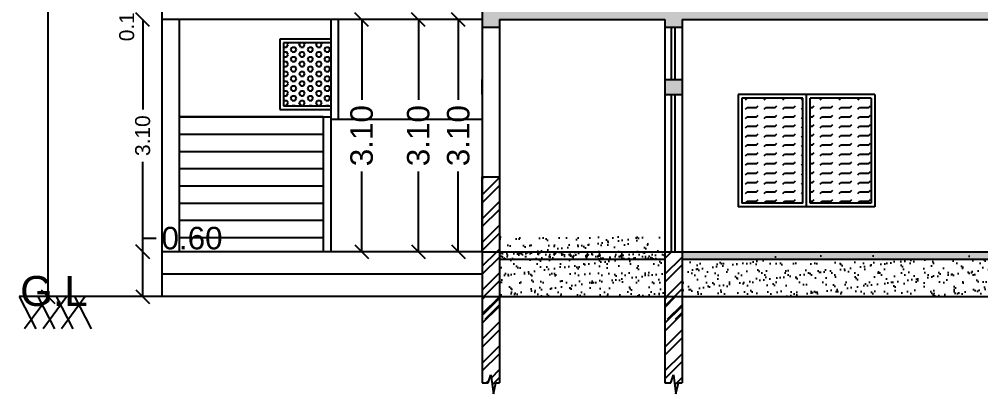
# Model space of a CAD drawing. Header units: metres. Extents: x 729 to 1050, y -308 to -82.
# Drawn here: x 785.68 to 798.53, y -120.58 to -115.58 of the extents above; entities that cross this region are included whole.
import ezdxf

# ---------------------------------------------------------------- set-up
doc = ezdxf.new("R2010")
doc.units = ezdxf.units.M
doc.header["$MEASUREMENT"] = 0
for name, color, linetype in [('BLK_1_FLR_0_REGULAR_ROOM_1', 117, 'Continuous'), ('BLK_1_FLR_0_REGULAR_ROOM_2', 7, 'Continuous'), ('BLK_1_FLR_0_REGULAR_ROOM_3', 7, 'Continuous'), ('BLK_1_HT_OF_BLDG', 7, 'Continuous'), ('BLK_1_PLINTH_HEIGHT', 7, 'Continuous')]:
    doc.layers.add(name, color=color, linetype=linetype)
doc.styles.get("Standard").update_dxf_attribs({"font": 'arial.ttf'})
doc.dimstyles.get("Standard").update_dxf_attribs({"dimtxt": 0.3, "dimasz": 0.18, "dimexe": 0.18, "dimexo": 0.0625, "dimgap": 0.09, "dimtad": 0, "dimtoh": 1, "dimzin": 0, "dimdsep": 46, "dimtxsty": 'Standard', "dimblk": 'OBLIQUE', "dimcen": 0.09, "dimse1": 1, "dimse2": 1, "dimclrd": 1, "dimclrt": 3, "dimadec": 0, "dimazin": 0, "dimtfac": 1, "dimtofl": 0, "dimtmove": 0, "dimatfit": 3, "dimfxl": 0, "dimtolj": 1, "dimtzin": 0, "dimarcsym": 0})
pattern_1 = [(37.5, (750.85423, -190.45694), (-0.00629934, 0.19268238), [0, -0.152, 0, -0.17, 0, -0.1625]), (7.5, (750.85423, -190.45694), (0.1769777, 0.2822146), [0, -0.082, 0, -0.137, 0, -0.0525]), (327.5, (750.73123, -190.45694), (0.3114142, 0.0005659), [0, -0.05, 0, -0.18, 0, -0.235]), (317.5, (750.73123, -190.45694), (0.3006127, 0.08776756), [0, -0.025, 0, -0.118, 0, -0.135])]
pattern_2 = [(45, (750.85423, -190.75694), (-0.159099, 0.159099), []), (45, (750.9603, -190.75694), (-0.159099, 0.159099), [])]
pattern_3 = [(45, (750.85423, -190.45694), (-0.159099, 0.159099), []), (45, (750.9603, -190.45694), (-0.159099, 0.159099), [])]
pattern_4 = [(50, (750.85423, -190.75694), (0.21517805, -0.01882564), [0.0225, -0.2475]), (355, (750.85423, -190.75694), (-0.0416254, 0.22565764), [0.018, -0.198]), (100.4514, (750.87216, -190.7585), (0.1735528, 0.20683186), [0.01912206, -0.21034263]), (46.1842, (750.85423, -190.69694), (0.3201723, -0.0496557), [0.03375, -0.37125]), (96.6356, (750.8809, -190.70107), (0.2803988, 0.2922354), [0.0286831, -0.3155139]), (351.1842, (750.85423, -190.69694), (0.2803986, 0.2922356), [0.027, -0.297]), (21, (750.88423, -190.71194), (0.1790721, -0.12078567), [0.0225, -0.2475]), (326, (750.88423, -190.71194), (0.0729946, 0.217545), [0.018, -0.198]), (71.4514, (750.89915, -190.722), (0.2520668, 0.09675915), [0.01912206, -0.21034263]), (37.5, (750.85423, -190.756936), (0.003647957, 0.099868156), [0, -0.1956, 0, -0.201, 0, -0.19875]), (7.5, (750.85423, -190.75694), (0.07892086, 0.11832351), [0, -0.1146, 0, -0.1911, 0, -0.07575]), (327.5, (750.78733, -190.756936), (0.16014673, -0.00676646), [0, -0.075, 0, -0.234, 0, -0.3105]), (317.5, (750.75733, -190.75694), (0.17495585, 0.0300315), [0, -0.0975, 0, -0.1554, 0, -0.2205])]
pattern_5 = [(0, (747.40671, -190.75694), (0, 0.125), [0.125, -0.125]), (45, (747.53171, -190.75694), (0, 0.125), [0.03125, -0.1142767, 0.03125, -0.1767767])]

# ---------------------------------------------------------------- blocks, each defined once
blk = doc.blocks.new('_Oblique')
at = {"color": 0, "linetype": 'ByBlock', "lineweight": -2}
blk.add_line((-0.5, -0.5), (0.5, 0.5), dxfattribs=at)
blk = doc.blocks.new('*D260')
at = {"color": 1, "lineweight": -2}
for p, q in [((787.331, -115.583), (787.331, -116.784)), ((787.331, -118.683), (787.331, -117.483))]:
    blk.add_line(p, q, dxfattribs=at)
at = {"layer": 'Defpoints', "color": 0}
for p in [(787.331, -115.583), (792.098, -115.583), (791.868, -118.683)]:
    blk.add_point(p, dxfattribs=at)
at = {"color": 1, "lineweight": -2, "xscale": 0.18, "yscale": 0.18, "zscale": 0.18}
for p, rotation in [((787.331, -115.583), 90), ((787.331, -118.683), 270)]:
    blk.add_blockref('_Oblique', p, dxfattribs=dict(at, rotation=rotation))
at = {"color": 3, "insert": (787.331, -117.133), "char_height": 0.2, "attachment_point": 5, "rotation": 90}
blk.add_mtext('\\A1;3.10', dxfattribs=at)
blk = doc.blocks.new('*D262')
at = {"layer": 'BLK_1_FLR_0_REGULAR_ROOM_1', "color": 1, "lineweight": -2}
for p, q in [((790.257, -115.583), (790.257, -116.654)), ((790.257, -118.683), (790.257, -117.612))]:
    blk.add_line(p, q, dxfattribs=at)
at = {"layer": 'Defpoints', "color": 0}
for p in [(790.257, -115.583), (790.42, -115.583), (790.42, -118.683)]:
    blk.add_point(p, dxfattribs=at)
at = {"layer": 'BLK_1_FLR_0_REGULAR_ROOM_1', "color": 1, "lineweight": -2, "xscale": 0.18, "yscale": 0.18, "zscale": 0.18}
for p, rotation in [((790.257, -115.583), 90), ((790.257, -118.683), 270)]:
    blk.add_blockref('_Oblique', p, dxfattribs=dict(at, rotation=rotation))
at = {"layer": 'BLK_1_FLR_0_REGULAR_ROOM_1', "color": 3, "insert": (790.257, -117.133), "char_height": 0.3, "attachment_point": 5, "rotation": 90}
blk.add_mtext('\\A1;3.10', dxfattribs=at)
blk = doc.blocks.new('*D263')
at = {"layer": 'BLK_1_FLR_0_REGULAR_ROOM_2', "color": 1, "lineweight": -2}
for p, q in [((791.014, -115.583), (791.014, -116.654)), ((791.014, -118.683), (791.014, -117.612))]:
    blk.add_line(p, q, dxfattribs=at)
at = {"layer": 'Defpoints', "color": 0}
for p in [(791.014, -115.583), (791.014, -115.583), (790.865, -118.683)]:
    blk.add_point(p, dxfattribs=at)
at = {"layer": 'BLK_1_FLR_0_REGULAR_ROOM_2', "color": 1, "lineweight": -2, "xscale": 0.18, "yscale": 0.18, "zscale": 0.18}
for p, rotation in [((791.014, -115.583), 90), ((791.014, -118.683), 270)]:
    blk.add_blockref('_Oblique', p, dxfattribs=dict(at, rotation=rotation))
at = {"layer": 'BLK_1_FLR_0_REGULAR_ROOM_2', "color": 3, "insert": (791.014, -117.133), "char_height": 0.3, "attachment_point": 5, "rotation": 90}
blk.add_mtext('\\A1;3.10', dxfattribs=at)
blk = doc.blocks.new('*D264')
at = {"layer": 'BLK_1_FLR_0_REGULAR_ROOM_3', "color": 1, "lineweight": -2}
for p, q in [((791.548, -115.583), (791.548, -116.654)), ((791.548, -118.683), (791.548, -117.612))]:
    blk.add_line(p, q, dxfattribs=at)
at = {"layer": 'Defpoints', "color": 0}
for p in [(791.548, -115.583), (791.548, -115.583), (791.548, -118.683)]:
    blk.add_point(p, dxfattribs=at)
at = {"layer": 'BLK_1_FLR_0_REGULAR_ROOM_3', "color": 1, "lineweight": -2, "xscale": 0.18, "yscale": 0.18, "zscale": 0.18}
for p, rotation in [((791.548, -115.583), 90), ((791.548, -118.683), 270)]:
    blk.add_blockref('_Oblique', p, dxfattribs=dict(at, rotation=rotation))
at = {"layer": 'BLK_1_FLR_0_REGULAR_ROOM_3', "color": 3, "insert": (791.548, -117.133), "char_height": 0.3, "attachment_point": 5, "rotation": 90}
blk.add_mtext('\\A1;3.10', dxfattribs=at)
blk = doc.blocks.new('*D270')
at = {"layer": 'BLK_1_PLINTH_HEIGHT', "color": 1, "lineweight": -2}
for p, q in [((787.331, -118.683), (787.331, -118.503)), ((787.331, -118.503), (787.511, -118.503)), ((787.331, -119.283), (787.331, -118.683))]:
    blk.add_line(p, q, dxfattribs=at)
at = {"layer": 'Defpoints', "color": 0}
for p in [(787.331, -118.683), (788.142, -118.683), (788.142, -119.283)]:
    blk.add_point(p, dxfattribs=at)
at = {"layer": 'BLK_1_PLINTH_HEIGHT', "color": 1, "lineweight": -2, "xscale": 0.18, "yscale": 0.18, "zscale": 0.18}
for p, rotation in [((787.331, -118.683), 90), ((787.331, -119.283), 270)]:
    blk.add_blockref('_Oblique', p, dxfattribs=dict(at, rotation=rotation))
at = {"layer": 'BLK_1_PLINTH_HEIGHT', "color": 3, "insert": (787.99, -118.503), "char_height": 0.3, "attachment_point": 5}
blk.add_mtext('\\A1;0.60', dxfattribs=at)
blk = doc.blocks.new('*D271')
at = {"layer": 'BLK_1_HT_OF_BLDG', "color": 1, "lineweight": -2}
for p, q in [((786.066, -109.083), (786.066, -113.602)), ((786.066, -119.283), (786.066, -114.765))]:
    blk.add_line(p, q, dxfattribs=at)
at = {"layer": 'Defpoints', "color": 0}
for p in [(786.066, -109.083), (788.806, -109.083), (788.488, -119.283)]:
    blk.add_point(p, dxfattribs=at)
at = {"layer": 'BLK_1_HT_OF_BLDG', "color": 1, "lineweight": -2, "xscale": 0.18, "yscale": 0.18, "zscale": 0.18}
for p, rotation in [((786.066, -109.083), 90), ((786.066, -119.283), 270)]:
    blk.add_blockref('_Oblique', p, dxfattribs=dict(at, rotation=rotation))
at = {"layer": 'BLK_1_HT_OF_BLDG', "color": 3, "insert": (786.066, -114.183), "char_height": 0.3, "attachment_point": 5, "rotation": 90}
blk.add_mtext('\\A1;10.20', dxfattribs=at)

msp = doc.modelspace()

# ---------------------------------------------------------------- hatches: boundary and pattern name
h = msp.add_hatch()
h.set_pattern_fill('AR-CONC', color=256, scale=0.03, style=0)
h.set_pattern_definition([(50, (794.51377, -116.49717), (0.215178, -0.0188256), [0.0225, -0.2475]), (355, (794.51377, -116.49717), (-0.0416254, 0.2256576), [0.018, -0.198]), (100.4514, (794.5317, -116.49874), (0.173553, 0.206832), [0.019122, -0.2103426]), (46.184, (794.51377, -116.43717), (0.320172, -0.049656), [0.03375, -0.37125]), (96.6356, (794.54045, -116.4413), (0.280399, 0.292235), [0.028683, -0.315514]), (351.184, (794.51377, -116.43717), (0.280399, 0.292236), [0.027, -0.297]), (21, (794.54377, -116.45217), (0.179072, -0.1207857), [0.0225, -0.2475]), (326, (794.54377, -116.45217), (0.0729946, 0.217545), [0.018, -0.198]), (71.4514, (794.5587, -116.46223), (0.252067, 0.096759), [0.019122, -0.2103426]), (37.5, (794.51377, -116.49717), (0.00364796, 0.09986816), [0, -0.1956, 0, -0.201, 0, -0.19875]), (7.5, (794.51377, -116.49717), (0.0789209, 0.1183235), [0, -0.1146, 0, -0.1911, 0, -0.07575]), (327.5, (794.44687, -116.49717), (0.1601467, -0.0067665), [0, -0.075, 0, -0.234, 0, -0.3105]), (317.5, (794.41687, -116.49717), (0.1749559, 0.0300315), [0, -0.0975, 0, -0.1554, 0, -0.2205])])
h.paths.add_polyline_path([(794.538, -116.383), (794.308, -116.383), (794.308, -116.583), (794.538, -116.583)])
h.paths.add_polyline_path([(791.868, -115.483), (791.868, -115.683), (792.098, -115.683), (792.098, -115.583), (794.308, -115.583), (794.308, -115.683), (794.538, -115.683), (794.538, -115.583), (801.311, -115.583), (801.311, -115.683), (801.541, -115.683), (801.541, -115.483)])
h = msp.add_hatch()
h.set_pattern_fill('HEX', color=256, scale=0.3, style=0)
h.set_pattern_definition([(0, (750.85423, -193.956936), (0, 0.064951905), [0.0375, -0.075]), (120, (750.85423, -193.956936), (-0.05625, -0.032475953), [0.0375, -0.075]), (60, (750.89173, -193.956936), (-0.05625, 0.032475953), [0.0375, -0.075])])
h.paths.add_polyline_path([(789.843, -115.894), (789.214, -115.894), (789.214, -116.57), (789.214, -116.733), (789.843, -116.733)])
h = msp.add_hatch()
h.set_pattern_fill('FLEX', color=256, scale=0.5, style=0)
h.set_pattern_definition(pattern_5)
h.paths.add_polyline_path([(795.338, -118.033), (796.151, -118.033), (796.151, -116.633), (795.338, -116.633)])
h = msp.add_hatch()
h.set_pattern_fill('FLEX', color=256, scale=0.5, style=0)
h.set_pattern_definition(pattern_5)
h.paths.add_polyline_path([(797.063, -118.033), (797.063, -116.633), (796.251, -116.633), (796.251, -118.033)])
h = msp.add_hatch()
h.set_pattern_fill('ANSI32', color=256, scale=0.6, style=0)
h.set_pattern_definition(pattern_2)
h.paths.add_polyline_path([(792.098, -117.683), (791.868, -117.683), (791.868, -118.683), (792.098, -118.683)])
h = msp.add_hatch()
h.set_pattern_fill('AR-SAND', color=256, scale=0.1, style=0)
h.set_pattern_definition(pattern_1)
h.paths.add_polyline_path([(792.098, -118.483), (792.098, -119.283), (794.308, -119.283), (794.308, -118.483)])
h = msp.add_hatch()
h.set_pattern_fill('ANSI32', color=256, scale=0.6, style=0)
h.set_pattern_definition(pattern_2)
h.paths.add_polyline_path([(792.098, -118.683), (791.868, -118.683), (791.868, -119.583), (792.098, -119.583)])
h = msp.add_hatch()
h.set_pattern_fill('AR-CONC', color=256, scale=0.03, style=0)
h.set_pattern_definition(pattern_4)
h.paths.add_polyline_path([(792.098, -118.683), (792.098, -118.783), (794.308, -118.783), (794.308, -118.683)])
h = msp.add_hatch()
h.set_pattern_fill('ANSI32', color=256, scale=0.6, style=0)
h.set_pattern_definition(pattern_2)
h.paths.add_polyline_path([(794.308, -119.583), (794.538, -119.583), (794.538, -118.683), (794.308, -118.683)])
h = msp.add_hatch()
h.set_pattern_fill('AR-SAND', color=256, scale=0.5, style=0)
h.set_pattern_definition([(37.5, (750.8542, -190.7569), (-0.031497, 0.963412), [0, -0.76, 0, -0.85, 0, -0.8125]), (7.5, (750.8542, -190.7569), (0.884888, 1.411073), [0, -0.41, 0, -0.685, 0, -0.2625]), (327.5, (750.2392, -190.7569), (1.557071, 0.0028295), [0, -0.25, 0, -0.9, 0, -1.175]), (317.5, (750.2392, -190.757), (1.503063, 0.438838), [0, -0.125, 0, -0.59, 0, -0.675])])
h.paths.add_polyline_path([(801.311, -118.783), (801.311, -118.683), (794.538, -118.683), (794.538, -118.783)])
h = msp.add_hatch()
h.set_pattern_fill('AR-CONC', color=256, scale=0.03, style=0)
h.set_pattern_definition(pattern_4)
h.paths.add_polyline_path([(794.538, -118.683), (794.538, -118.783), (801.311, -118.783), (801.311, -118.683)])
h = msp.add_hatch()
h.set_pattern_fill('AR-SAND', color=256, scale=0.1, style=0)
h.set_pattern_definition(pattern_1)
h.paths.add_polyline_path([(801.311, -118.783), (794.538, -118.783), (794.538, -119.283), (801.311, -119.283)])
h = msp.add_hatch()
h.set_pattern_fill('ANSI32', color=256, scale=0.6, style=0)
h.set_pattern_definition(pattern_3)
h.paths.add_polyline_path([(792.098, -119.283), (791.868, -119.283), (791.868, -120.433), (791.946, -120.433), (791.984, -120.326), (792.016, -120.58), (792.051, -120.433), (792.098, -120.433)])
h = msp.add_hatch()
h.set_pattern_fill('ANSI32', color=256, scale=0.6, style=0)
h.set_pattern_definition(pattern_3)
h.paths.add_polyline_path([(794.538, -119.283), (794.308, -119.283), (794.308, -120.433), (794.386, -120.433), (794.424, -120.326), (794.456, -120.58), (794.491, -120.433), (794.538, -120.433)])

# ---------------------------------------------------------------- linework, layer by layer
for p, q in [((787.588, -108.183), (787.588, -119.283)), ((791.868, -108.183), (791.868, -119.283)), ((787.331, -115.583), (787.331, -115.763)), ((791.868, -115.583), (787.588, -115.583)), ((787.818, -115.583), (787.818, -118.683)), ((789.843, -115.583), (789.843, -118.683)), ((789.843, -115.583), (789.843, -118.683)), ((789.943, -115.583), (789.943, -116.913)), ((792.098, -115.583), (794.308, -115.583)), ((792.098, -115.583), (792.098, -119.283)), ((794.308, -115.583), (794.308, -119.283)), ((794.538, -115.583), (801.311, -115.583)), ((794.538, -115.583), (794.538, -119.283)), ((791.868, -115.683), (792.098, -115.683)), ((794.308, -115.683), (794.538, -115.683)), ((794.396, -116.383), (794.396, -115.683)), ((794.446, -116.383), (794.446, -115.683)), ((789.164, -115.844), (789.164, -116.57)), ((789.843, -115.844), (789.164, -115.844)), ((789.214, -115.894), (789.214, -116.57)), ((789.843, -115.894), (789.214, -115.894)), ((791.868, -116.583), (791.868, -116.383)), ((794.308, -116.383), (794.538, -116.383)), ((789.164, -116.57), (789.164, -116.783)), ((789.214, -116.57), (789.214, -116.733)), ((794.308, -116.583), (794.538, -116.583)), ((794.391, -116.583), (794.391, -118.683)), ((794.445, -118.683), (794.445, -116.583)), ((795.288, -116.583), (795.288, -118.083)), ((797.113, -116.583), (795.288, -116.583)), ((795.288, -116.583), (795.288, -118.083)), ((797.113, -116.583), (795.288, -116.583)), ((795.338, -116.633), (795.338, -118.033)), ((796.151, -116.633), (795.338, -116.633)), ((796.151, -118.033), (796.151, -116.633)), ((796.201, -118.083), (796.201, -116.583)), ((797.063, -116.633), (796.251, -116.633)), ((796.251, -118.033), (796.251, -116.633)), ((797.063, -116.633), (797.063, -118.033)), ((797.113, -116.583), (797.113, -118.083)), ((797.113, -116.583), (797.113, -118.083)), ((789.214, -116.733), (789.843, -116.733)), ((789.743, -116.883), (787.818, -116.883)), ((787.818, -116.883), (789.843, -116.883)), ((789.164, -116.783), (789.843, -116.783)), ((789.743, -116.883), (789.743, -118.683)), ((789.843, -116.913), (791.868, -116.913)), ((787.818, -117.113), (789.743, -117.113)), ((787.818, -117.343), (789.743, -117.343)), ((787.818, -117.573), (789.743, -117.573)), ((787.818, -117.803), (789.743, -117.803)), ((791.868, -118.683), (791.868, -117.683)), ((791.868, -117.683), (792.098, -117.683)), ((787.818, -118.033), (789.743, -118.033)), ((796.151, -118.033), (795.338, -118.033)), ((797.063, -118.033), (796.251, -118.033)), ((797.113, -118.083), (795.288, -118.083)), ((797.113, -118.083), (795.288, -118.083)), ((787.818, -118.263), (789.743, -118.263)), ((787.818, -118.493), (789.743, -118.493)), ((791.868, -118.683), (787.588, -118.683)), ((791.868, -118.683), (794.538, -118.683)), ((794.538, -118.683), (801.541, -118.683)), ((792.098, -118.783), (794.308, -118.783)), ((794.538, -118.783), (801.311, -118.783)), ((791.868, -118.983), (787.588, -118.983)), ((791.868, -118.983), (787.588, -118.983)), ((791.868, -119.283), (785.681, -119.283)), ((791.868, -119.283), (801.541, -119.283)), ((791.868, -119.283), (791.868, -120.433)), ((792.098, -119.283), (792.098, -120.433)), ((794.308, -119.283), (794.308, -120.433)), ((794.538, -119.283), (794.538, -120.433)), ((791.946, -120.433), (791.984, -120.326)), ((791.984, -120.326), (792.016, -120.58)), ((794.386, -120.433), (794.424, -120.326)), ((794.424, -120.326), (794.456, -120.58)), ((791.868, -120.433), (791.946, -120.433)), ((792.016, -120.58), (792.051, -120.433)), ((792.051, -120.433), (792.098, -120.433)), ((794.308, -120.433), (794.386, -120.433)), ((794.456, -120.58), (794.491, -120.433)), ((794.491, -120.433), (794.538, -120.433))]:
    msp.add_line(p, q)
at = {"lineweight": 25}
for p, q in [((785.681, -119.283), (785.904, -119.714)), ((786.071, -119.283), (785.753, -119.714)), ((785.928, -119.283), (786.151, -119.714)), ((786.318, -119.283), (785.999, -119.714)), ((786.174, -119.283), (786.397, -119.714)), ((786.564, -119.283), (786.246, -119.714)), ((786.42, -119.283), (786.643, -119.714))]:
    msp.add_line(p, q, dxfattribs=at)
at = {"layer": 'BLK_1_PLINTH_HEIGHT', "color": 7}
msp.add_line((787.331, -119.283), (787.331, -118.683), dxfattribs=at)

# ---------------------------------------------------------------- block references
at = {"xscale": 0.18, "yscale": 0.18, "zscale": 0.18}
for p, rotation in [((787.331, -115.583), 90), ((787.331, -118.683), 90), ((787.331, -119.283), 270)]:
    msp.add_blockref('_Oblique', p, dxfattribs=dict(at, rotation=rotation))

# ---------------------------------------------------------------- texts
at = {"insert": (787.118, -115.6), "char_height": 0.2, "attachment_point": 5, "rotation": 90}
msp.add_mtext('\\A1;0.12', dxfattribs=at)
at = {"lineweight": 20, "insert": (785.694, -119.007), "char_height": 0.4, "width": 256.14122, "attachment_point": 1}
msp.add_mtext('G.L', dxfattribs=at)

# ---------------------------------------------------------------- dimensions: what is measured, and where the dimension line sits
dim = msp.add_linear_dim(base=(787.331, -115.583), p1=(791.868, -118.683), p2=(792.098, -115.583), angle=90, dimstyle='Standard', override={"dimtxt": 0.2})
dim.commit()
dim.dimension.update_dxf_attribs({"geometry": '*D260', "text_midpoint": (787.331, -117.133)})
at = {"layer": 'BLK_1_FLR_0_REGULAR_ROOM_1', "color": 3}
dim = msp.add_linear_dim(base=(790.257, -115.583), p1=(790.42, -118.683), p2=(790.42, -115.583), angle=90, dimstyle='Standard', dxfattribs=at)
dim.commit()
dim.dimension.update_dxf_attribs({"geometry": '*D262', "text_midpoint": (790.257, -117.133)})
at = {"layer": 'BLK_1_FLR_0_REGULAR_ROOM_2', "color": 3}
dim = msp.add_linear_dim(base=(791.014, -115.583), p1=(790.865, -118.683), p2=(791.014, -115.583), angle=90, dimstyle='Standard', dxfattribs=at)
dim.commit()
dim.dimension.update_dxf_attribs({"geometry": '*D263', "text_midpoint": (791.014, -117.133)})
at = {"layer": 'BLK_1_FLR_0_REGULAR_ROOM_3', "color": 3}
dim = msp.add_linear_dim(base=(791.548, -115.583), p1=(791.548, -118.683), p2=(791.548, -115.583), angle=90, dimstyle='Standard', dxfattribs=at)
dim.commit()
dim.dimension.update_dxf_attribs({"geometry": '*D264', "text_midpoint": (791.548, -117.133)})
at = {"layer": 'BLK_1_HT_OF_BLDG', "color": 5}
dim = msp.add_linear_dim(base=(786.066, -109.083), p1=(788.488, -119.283), p2=(788.806, -109.083), angle=90, dimstyle='Standard', dxfattribs=at)
dim.commit()
dim.dimension.update_dxf_attribs({"geometry": '*D271', "text_midpoint": (786.066, -114.183)})
at = {"layer": 'BLK_1_PLINTH_HEIGHT', "color": 7}
dim = msp.add_linear_dim(base=(787.331, -118.683), p1=(788.142, -119.283), p2=(788.142, -118.683), angle=90, dimstyle='Standard', dxfattribs=at)
dim.commit()
dim.dimension.update_dxf_attribs({"geometry": '*D270', "text_midpoint": (787.99, -118.503)})

doc.saveas('drawing.dxf')
